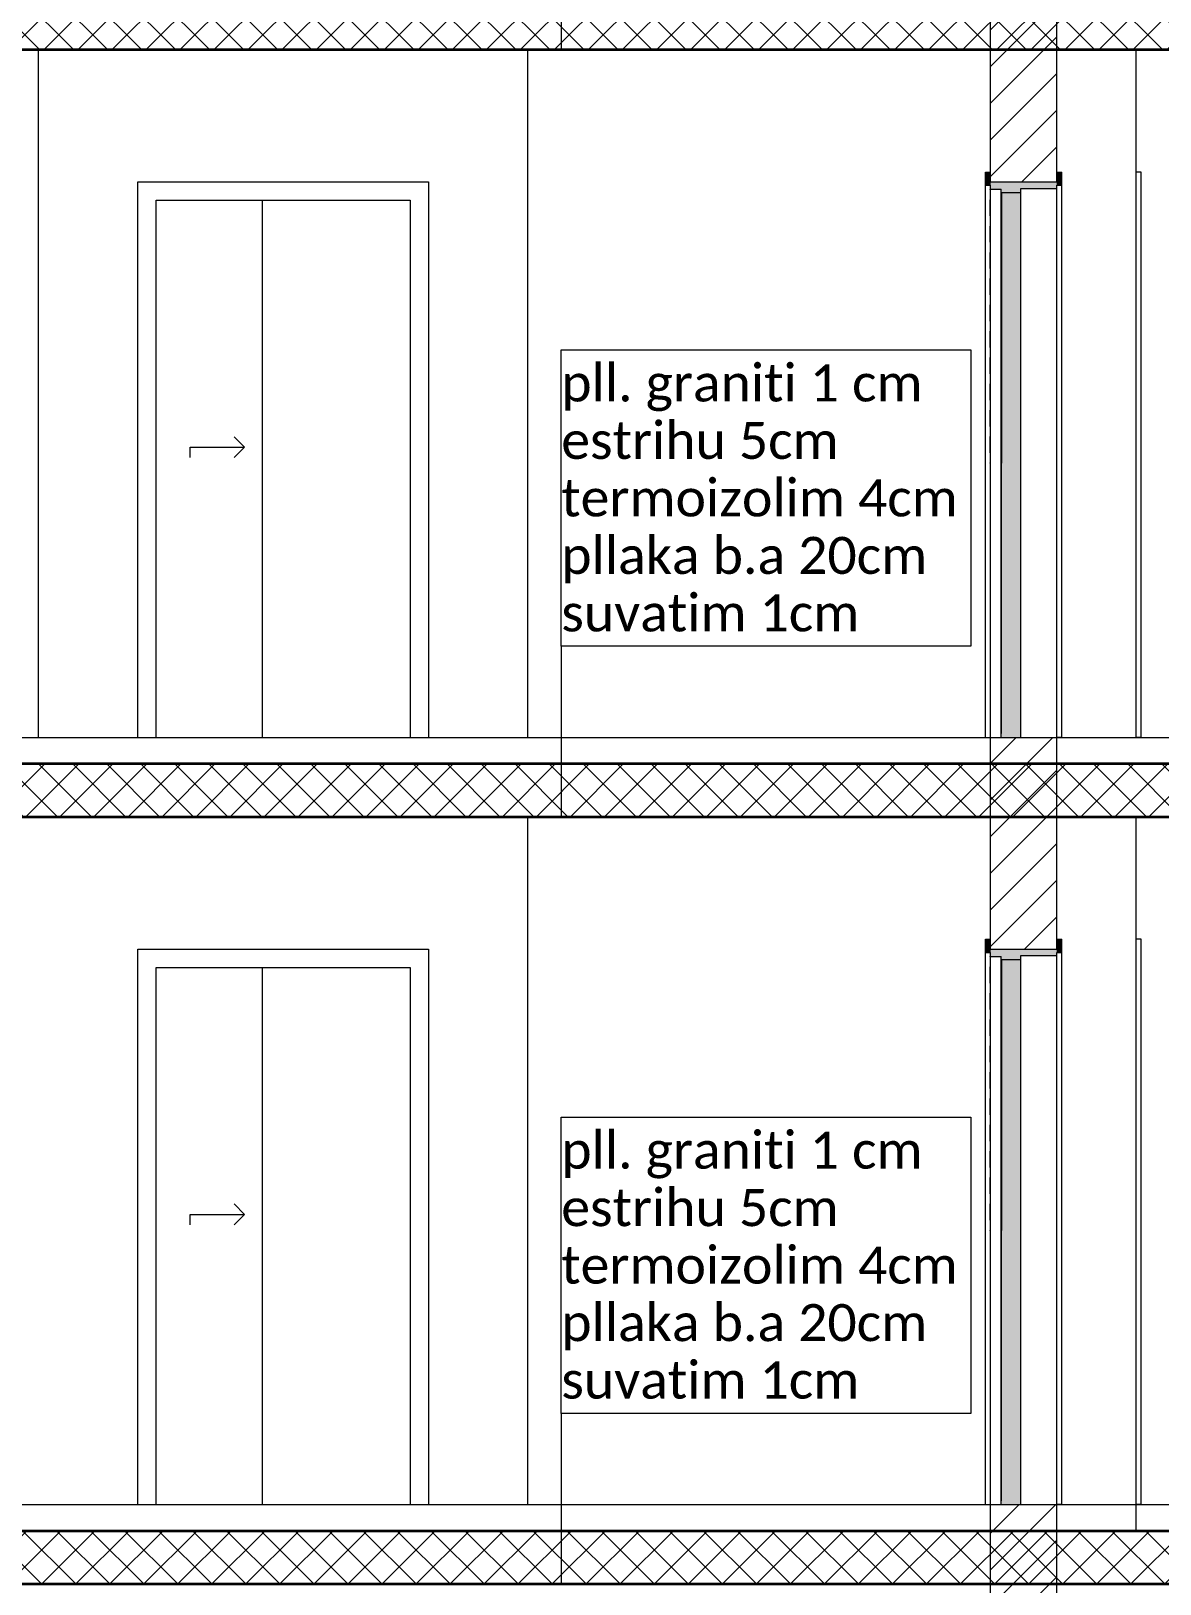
# Model space of a CAD drawing. Header units: millimetres. Extents: x -310 to 171125, y -3027 to 55843.
# Drawn here: x 124857 to 129126, y 17696 to 23565 of the extents above; entities that cross this region are included whole.
import ezdxf

# ---------------------------------------------------------------- set-up
doc = ezdxf.new("R2010")
doc.units = ezdxf.units.MM
doc.header["$MEASUREMENT"] = 0
doc.set_wipeout_variables(frame=1)
doc.linetypes.add('Wipeout_Contour', pattern=[1000, 0, -1000])
doc.layers.add('Dimensioning - General', color=7, linetype='Continuous')
doc.layers.add('Structural - Bearing', color=7, linetype='Continuous')
for name, color, linetype, lineweight, true_color in [('Dimensioning - General_Pen_No__61', 7, 'Continuous', 20, 0x6a6a6a), ('Dimensioning - General_Pen_No__88', 7, 'Continuous', 20, 0xfd4435), ('Drawing & Figure_Pen_No__61', 7, 'Continuous', 20, 0x6a6a6a), ('Structural - Bearing_Pen_No__108', 7, 'Continuous', 13, 0xfd8379), ('Structural - Bearing_Pen_No__111', 7, 'Continuous', 13, 0xccccff), ('Structural - Bearing_Pen_No__61', 7, 'Continuous', 20, 0x6a6a6a), ('Structural - Bearing_Pen_No__82', 7, 'Continuous', 20, 0xaaaaaa)]:
    doc.layers.add(name, color=color, linetype=linetype, lineweight=lineweight, true_color=true_color)
doc.layers.add('Structural - Bearing_Pen_No__1', color=7, linetype='Continuous', lineweight=13)
doc.layers.add('Structural - Bearing_Pen_No__7', color=7, linetype='Continuous', lineweight=35)
doc.layers.get('0').off()
doc.styles.add('GENERATED_STYLE_6', font='calibril.ttf')
doc.dimstyles.new('GENERATED_STYLE__1', dxfattribs={"dimtxt": 195.999997, "dimasz": 106.4, "dimexe": 0.18, "dimexo": 0.0625, "dimgap": 0.09, "dimtad": 1, "dimdec": 0, "dimlfac": 0.1, "dimzin": 0, "dimdsep": 46, "dimtxsty": 'GENERATED_STYLE_6', "dimblk": 'ARROWHEAD_2', "dimblk1": 'ARROWHEAD_2', "dimblk2": 'ARROWHEAD_2', "dimcen": 0.09, "dimse1": 1, "dimse2": 1, "dimclrd": 256, "dimclre": 256, "dimclrt": 256, "dimadec": 0, "dimazin": 0, "dimtfac": 1, "dimtdec": 4, "dimtmove": 0, "dimatfit": 3, "dimfxl": 1, "dimtolj": 1, "dimtzin": 0, "dimarcsym": 0})
pattern_1 = [(45, (0, 0), (-69.29646, 69.29646), [])]
pattern_2 = [(45, (0, 0), (-64.346715, 64.346715), []), (135, (0, 0), (64.346715, 64.346715), [])]

# ---------------------------------------------------------------- blocks, each defined once
blk = doc.blocks.new('*D83')
at = {"layer": 'Dimensioning - General_Pen_No__61', "color": 251, "linetype": 'Continuous', "lineweight": 20, "true_color": 0x6a6a6a, "transparency": 16777216}
for p, q in [((134582.9, 17736), (134722.9, 17655.2)), ((134757.9, 17695.6), (134547.9, 17695.6)), ((134652.9, 14995.6), (134652.9, 17695.6)), ((134582.9, 15036), (134722.9, 14955.2)), ((134757.9, 14995.6), (134547.9, 14995.6))]:
    blk.add_line(p, q, dxfattribs=at)
at = {"layer": 'Dimensioning - General_Pen_No__88', "color": 20, "lineweight": 20, "true_color": 0xfd4435, "transparency": 16777216, "char_height": 196, "attachment_point": 7, "rotation": 90, "style": 'GENERATED_STYLE_6'}
for s, insert in [('\\A1;{\\pql;\\fCalibri Light|b0|i0|c0|p34;20}', (134613.7, 17337.4)), ('\\A1;{\\pql;\\fCalibri Light|b0|i0|c0|p34;270}', (134613.7, 16107.3))]:
    blk.add_mtext(s, dxfattribs=dict(at, insert=insert))
blk = doc.blocks.new('ARROWHEAD_2')
at = {"color": 0, "linetype": 'Continuous', "lineweight": 0}
for p, q in [((-0.378, -0.655), (0.378, 0.655)), ((0, 0), (-1, 0))]:
    blk.add_line(p, q, dxfattribs=at)
blk = doc.blocks.new('*D84')
at = {"layer": 'Dimensioning - General_Pen_No__61', "color": 251, "linetype": 'Continuous', "lineweight": 20, "true_color": 0x6a6a6a, "transparency": 16777216}
for p, q in [((134582.9, 17936), (134722.9, 17855.2)), ((134757.9, 17895.6), (134547.9, 17895.6)), ((134652.9, 17695.6), (134652.9, 17895.6)), ((134582.9, 17736), (134722.9, 17655.2)), ((134757.9, 17695.6), (134547.9, 17695.6))]:
    blk.add_line(p, q, dxfattribs=at)
blk = doc.blocks.new('*D85')
at = {"layer": 'Dimensioning - General_Pen_No__61', "color": 251, "linetype": 'Continuous', "lineweight": 20, "true_color": 0x6a6a6a, "transparency": 16777216}
for p, q in [((134582.9, 20636), (134722.9, 20555.2)), ((134757.9, 20595.6), (134547.9, 20595.6)), ((134652.9, 17895.6), (134652.9, 20595.6)), ((134582.9, 17936), (134722.9, 17855.2)), ((134757.9, 17895.6), (134547.9, 17895.6))]:
    blk.add_line(p, q, dxfattribs=at)
at = {"layer": 'Dimensioning - General_Pen_No__88', "color": 20, "lineweight": 20, "true_color": 0xfd4435, "transparency": 16777216, "char_height": 196, "attachment_point": 7, "rotation": 90, "style": 'GENERATED_STYLE_6'}
for s, insert in [('\\A1;{\\pql;\\fCalibri Light|b0|i0|c0|p34;20}', (134613.7, 20237.4)), ('\\A1;{\\pql;\\fCalibri Light|b0|i0|c0|p34;270}', (134613.7, 19007.3))]:
    blk.add_mtext(s, dxfattribs=dict(at, insert=insert))
blk = doc.blocks.new('*D86')
at = {"layer": 'Dimensioning - General_Pen_No__61', "color": 251, "linetype": 'Continuous', "lineweight": 20, "true_color": 0x6a6a6a, "transparency": 16777216}
for p, q in [((134757.9, 20795.6), (134547.9, 20795.6)), ((134582.9, 20836), (134722.9, 20755.2)), ((134652.9, 20595.6), (134652.9, 20795.6)), ((134582.9, 20636), (134722.9, 20555.2)), ((134757.9, 20595.6), (134547.9, 20595.6))]:
    blk.add_line(p, q, dxfattribs=at)
blk = doc.blocks.new('*D87')
at = {"layer": 'Dimensioning - General_Pen_No__61', "color": 251, "linetype": 'Continuous', "lineweight": 20, "true_color": 0x6a6a6a, "transparency": 16777216}
for p, q in [((134757.9, 23495.6), (134547.9, 23495.6)), ((134582.9, 23536), (134722.9, 23455.2)), ((134652.9, 20795.6), (134652.9, 23495.6)), ((134757.9, 20795.6), (134547.9, 20795.6)), ((134582.9, 20836), (134722.9, 20755.2))]:
    blk.add_line(p, q, dxfattribs=at)
at = {"layer": 'Dimensioning - General_Pen_No__88', "color": 20, "lineweight": 20, "true_color": 0xfd4435, "transparency": 16777216, "char_height": 196, "attachment_point": 7, "rotation": 90, "style": 'GENERATED_STYLE_6'}
for s, insert in [('\\A1;{\\pql;\\fCalibri Light|b0|i0|c0|p34;20}', (134613.7, 23137.4)), ('\\A1;{\\pql;\\fCalibri Light|b0|i0|c0|p34;270}', (134613.7, 21907.3))]:
    blk.add_mtext(s, dxfattribs=dict(at, insert=insert))
blk = doc.blocks.new('*D88')
at = {"layer": 'Dimensioning - General_Pen_No__61', "color": 251, "linetype": 'Continuous', "lineweight": 20, "true_color": 0x6a6a6a, "transparency": 16777216}
for p, q in [((134582.9, 23736), (134722.9, 23655.2)), ((134757.9, 23695.6), (134547.9, 23695.6)), ((134652.9, 23495.6), (134652.9, 23695.6)), ((134757.9, 23495.6), (134547.9, 23495.6)), ((134582.9, 23536), (134722.9, 23455.2))]:
    blk.add_line(p, q, dxfattribs=at)
blk = doc.blocks.new('*D126')
at = {"layer": 'Dimensioning - General_Pen_No__61', "color": 251, "linetype": 'Continuous', "lineweight": 20, "true_color": 0x6a6a6a, "transparency": 16777216}
for p, q in [((135132.9, 17736), (135272.9, 17655.2)), ((135307.9, 17695.6), (135097.9, 17695.6)), ((135202.9, 14995.6), (135202.9, 17695.6)), ((135132.9, 15036), (135272.9, 14955.2)), ((135307.9, 14995.6), (135097.9, 14995.6))]:
    blk.add_line(p, q, dxfattribs=at)
at = {"layer": 'Dimensioning - General_Pen_No__88', "color": 20, "lineweight": 20, "true_color": 0xfd4435, "transparency": 16777216, "char_height": 196, "attachment_point": 7, "rotation": 90, "style": 'GENERATED_STYLE_6'}
for s, insert in [('\\A1;{\\pql;\\fCalibri Light|b0|i0|c0|p34;20}', (135163.7, 17337.4)), ('\\A1;{\\pql;\\fCalibri Light|b0|i0|c0|p34;270}', (135163.7, 16107.3))]:
    blk.add_mtext(s, dxfattribs=dict(at, insert=insert))
blk = doc.blocks.new('*D127')
at = {"layer": 'Dimensioning - General_Pen_No__61', "color": 251, "linetype": 'Continuous', "lineweight": 20, "true_color": 0x6a6a6a, "transparency": 16777216}
for p, q in [((135132.9, 17936), (135272.9, 17855.2)), ((135307.9, 17895.6), (135097.9, 17895.6)), ((135202.9, 17695.6), (135202.9, 17895.6)), ((135132.9, 17736), (135272.9, 17655.2)), ((135307.9, 17695.6), (135097.9, 17695.6))]:
    blk.add_line(p, q, dxfattribs=at)
blk = doc.blocks.new('*D128')
at = {"layer": 'Dimensioning - General_Pen_No__61', "color": 251, "linetype": 'Continuous', "lineweight": 20, "true_color": 0x6a6a6a, "transparency": 16777216}
for p, q in [((135132.9, 20636), (135272.9, 20555.2)), ((135307.9, 20595.6), (135097.9, 20595.6)), ((135202.9, 17895.6), (135202.9, 20595.6)), ((135132.9, 17936), (135272.9, 17855.2)), ((135307.9, 17895.6), (135097.9, 17895.6))]:
    blk.add_line(p, q, dxfattribs=at)
at = {"layer": 'Dimensioning - General_Pen_No__88', "color": 20, "lineweight": 20, "true_color": 0xfd4435, "transparency": 16777216, "char_height": 196, "attachment_point": 7, "rotation": 90, "style": 'GENERATED_STYLE_6'}
for s, insert in [('\\A1;{\\pql;\\fCalibri Light|b0|i0|c0|p34;20}', (135163.7, 20237.4)), ('\\A1;{\\pql;\\fCalibri Light|b0|i0|c0|p34;270}', (135163.7, 19007.3))]:
    blk.add_mtext(s, dxfattribs=dict(at, insert=insert))
blk = doc.blocks.new('*D129')
at = {"layer": 'Dimensioning - General_Pen_No__61', "color": 251, "linetype": 'Continuous', "lineweight": 20, "true_color": 0x6a6a6a, "transparency": 16777216}
for p, q in [((135307.9, 20795.6), (135097.9, 20795.6)), ((135132.9, 20836), (135272.9, 20755.2)), ((135202.9, 20595.6), (135202.9, 20795.6)), ((135132.9, 20636), (135272.9, 20555.2)), ((135307.9, 20595.6), (135097.9, 20595.6))]:
    blk.add_line(p, q, dxfattribs=at)
blk = doc.blocks.new('*D130')
at = {"layer": 'Dimensioning - General_Pen_No__61', "color": 251, "linetype": 'Continuous', "lineweight": 20, "true_color": 0x6a6a6a, "transparency": 16777216}
for p, q in [((135307.9, 23495.6), (135097.9, 23495.6)), ((135132.9, 23536), (135272.9, 23455.2)), ((135202.9, 20795.6), (135202.9, 23495.6)), ((135307.9, 20795.6), (135097.9, 20795.6)), ((135132.9, 20836), (135272.9, 20755.2))]:
    blk.add_line(p, q, dxfattribs=at)
at = {"layer": 'Dimensioning - General_Pen_No__88', "color": 20, "lineweight": 20, "true_color": 0xfd4435, "transparency": 16777216, "char_height": 196, "attachment_point": 7, "rotation": 90, "style": 'GENERATED_STYLE_6'}
for s, insert in [('\\A1;{\\pql;\\fCalibri Light|b0|i0|c0|p34;20}', (135163.7, 23137.4)), ('\\A1;{\\pql;\\fCalibri Light|b0|i0|c0|p34;270}', (135163.7, 21907.3))]:
    blk.add_mtext(s, dxfattribs=dict(at, insert=insert))
blk = doc.blocks.new('*D131')
at = {"layer": 'Dimensioning - General_Pen_No__61', "color": 251, "linetype": 'Continuous', "lineweight": 20, "true_color": 0x6a6a6a, "transparency": 16777216}
for p, q in [((135132.9, 23736), (135272.9, 23655.2)), ((135307.9, 23695.6), (135097.9, 23695.6)), ((135202.9, 23495.6), (135202.9, 23695.6)), ((135307.9, 23495.6), (135097.9, 23495.6)), ((135132.9, 23536), (135272.9, 23455.2))]:
    blk.add_line(p, q, dxfattribs=at)
blk = doc.blocks.new('*D155')
at = {"layer": 'Dimensioning - General_Pen_No__61', "color": 251, "linetype": 'Continuous', "lineweight": 20, "true_color": 0x6a6a6a, "transparency": 16777216}
for p, q in [((135682.9, 17936), (135822.9, 17855.2)), ((135857.9, 17895.6), (135647.9, 17895.6)), ((135752.9, 14995.6), (135752.9, 17895.6)), ((135682.9, 15036), (135822.9, 14955.2)), ((135857.9, 14995.6), (135647.9, 14995.6))]:
    blk.add_line(p, q, dxfattribs=at)
at = {"layer": 'Dimensioning - General_Pen_No__88', "color": 20, "lineweight": 20, "true_color": 0xfd4435, "transparency": 16777216, "insert": (135713.7, 16207.3), "char_height": 196, "attachment_point": 7, "rotation": 90, "style": 'GENERATED_STYLE_6'}
blk.add_mtext('\\A1;{\\pql;\\fCalibri Light|b0|i0|c0|p34;290}', dxfattribs=at)
blk = doc.blocks.new('*D156')
at = {"layer": 'Dimensioning - General_Pen_No__61', "color": 251, "linetype": 'Continuous', "lineweight": 20, "true_color": 0x6a6a6a, "transparency": 16777216}
for p, q in [((135857.9, 20795.6), (135647.9, 20795.6)), ((135682.9, 20836), (135822.9, 20755.2)), ((135752.9, 17895.6), (135752.9, 20795.6)), ((135682.9, 17936), (135822.9, 17855.2)), ((135857.9, 17895.6), (135647.9, 17895.6))]:
    blk.add_line(p, q, dxfattribs=at)
at = {"layer": 'Dimensioning - General_Pen_No__88', "color": 20, "lineweight": 20, "true_color": 0xfd4435, "transparency": 16777216, "insert": (135713.7, 19107.3), "char_height": 196, "attachment_point": 7, "rotation": 90, "style": 'GENERATED_STYLE_6'}
blk.add_mtext('\\A1;{\\pql;\\fCalibri Light|b0|i0|c0|p34;290}', dxfattribs=at)
blk = doc.blocks.new('*D157')
at = {"layer": 'Dimensioning - General_Pen_No__61', "color": 251, "linetype": 'Continuous', "lineweight": 20, "true_color": 0x6a6a6a, "transparency": 16777216}
for p, q in [((135682.9, 23736), (135822.9, 23655.2)), ((135857.9, 23695.6), (135647.9, 23695.6)), ((135752.9, 20795.6), (135752.9, 23695.6)), ((135857.9, 20795.6), (135647.9, 20795.6)), ((135682.9, 20836), (135822.9, 20755.2))]:
    blk.add_line(p, q, dxfattribs=at)
at = {"layer": 'Dimensioning - General_Pen_No__88', "color": 20, "lineweight": 20, "true_color": 0xfd4435, "transparency": 16777216, "insert": (135713.7, 22007.3), "char_height": 196, "attachment_point": 7, "rotation": 90, "style": 'GENERATED_STYLE_6'}
blk.add_mtext('\\A1;{\\pql;\\fCalibri Light|b0|i0|c0|p34;290}', dxfattribs=at)

msp = doc.modelspace()

# ---------------------------------------------------------------- linework, layer by layer
at = {"layer": 'Structural - Bearing_Pen_No__1', "color": 7, "linetype": 'Continuous', "lineweight": 13}
for p, q in [((128525.2, 22867.6), (128525.2, 22967.6)), ((128525.2, 22955.6), (128525.2, 22967.6)), ((128525.2, 21095.6), (128525.2, 22867.6)), ((128525.2, 20895.6), (128525.2, 21095.6)), ((128525.2, 19967.6), (128525.2, 20067.6)), ((128525.2, 20055.6), (128525.2, 20067.6)), ((128525.2, 18195.6), (128525.2, 19967.6)), ((128525.2, 17995.6), (128525.2, 18195.6)), ((124335.2, 17695.6), (139085.2, 17695.6))]:
    msp.add_line(p, q, dxfattribs=at)
at = {"layer": 'Structural - Bearing_Pen_No__82', "color": 253, "linetype": 'Continuous', "lineweight": 20, "true_color": 0xaaaaaa}
for p, q in [((128526.2, 22953.3), (128526.2, 22872.4)), ((128526.2, 22872.4), (128526.2, 21931.6)), ((128526.2, 20990.8), (128526.2, 21931.6)), ((128526.2, 20909.9), (128526.2, 20990.8)), ((128526.2, 20053.3), (128526.2, 19972.4)), ((128526.2, 19972.4), (128526.2, 19031.6)), ((128526.2, 18090.8), (128526.2, 19031.6)), ((128526.2, 18009.9), (128526.2, 18090.8))]:
    msp.add_line(p, q, dxfattribs=at)

# ---------------------------------------------------------------- dimensions: what is measured, and where the dimension line sits
at = {"layer": 'Dimensioning - General', "color": 251, "linetype": 'Continuous', "lineweight": 20, "true_color": 0x6a6a6a}
for base, p1, p2, picture, middle in [((135202.9, 17695.6), (107191.4, 14995.6), (107128.1, 17695.6), '*D126', (135065.7, 16331.4)), ((134652.9, 17695.6), (107257.5, 14995.6), (107279.8, 17695.6), '*D83', (134515.7, 16331.4))]:
    dim = msp.add_linear_dim(base=base, p1=p1, p2=p2, angle=90, dimstyle='GENERATED_STYLE__1', dxfattribs=at)
    dim.commit()
    dim.dimension.update_dxf_attribs({"geometry": picture, "text_midpoint": middle, "dimtype": 160, "text_rotation": 90})

# ---------------------------------------------------------------- wipeouts: each hides what was drawn before it
at = {"color": 254, "linetype": 'Wipeout_Contour', "lineweight": 0, "ltscale": 1039471.53659877}
msp.add_wipeout([(126735.2, 20795.6), (128485.2, 20795.6), (128485.2, 20895.6), (128466.2, 20895.6), (128466.2, 23032.6), (128485.2, 23032.6), (128485.2, 23495.6), (126735.2, 23495.6)], dxfattribs=at).dxf.layer = 'Structural - Bearing'
at = {"color": 254, "linetype": 'Wipeout_Contour', "lineweight": 0, "ltscale": 1176350.789210975}
msp.add_wipeout([(128735.2, 23495.6), (128735.2, 23032.6), (128754.2, 23032.6), (128754.2, 22982.6), (128754.2, 20895.6), (128735.2, 20895.6), (128735.2, 20795.6), (129035.2, 20795.6), (129035.2, 23495.6)], dxfattribs=at).dxf.layer = 'Structural - Bearing'
at = {"color": 254, "linetype": 'Wipeout_Contour', "lineweight": 0, "ltscale": 1035786.112546189}
msp.add_wipeout([(126735.2, 17895.6), (128485.2, 17895.6), (128485.2, 17995.6), (128466.2, 17995.6), (128466.2, 20132.6), (128485.2, 20132.6), (128485.2, 20595.6), (126735.2, 20595.6)], dxfattribs=at).dxf.layer = 'Structural - Bearing'
at = {"color": 254, "linetype": 'Wipeout_Contour', "lineweight": 0, "ltscale": 1172208.754075723}
msp.add_wipeout([(128735.2, 20595.6), (128735.2, 20132.6), (128754.2, 20132.6), (128754.2, 20082.6), (128754.2, 17995.6), (128735.2, 17995.6), (128735.2, 17895.6), (129035.2, 17895.6), (129035.2, 20595.6)], dxfattribs=at).dxf.layer = 'Structural - Bearing'

# ---------------------------------------------------------------- next in the draw order: hatches: boundary and pattern name
at = {"layer": 'Structural - Bearing_Pen_No__108', "linetype": 'Continuous', "lineweight": 13, "true_color": 0xfd8379}
h = msp.add_hatch(dxfattribs=at)
h.set_pattern_fill('FIRE_PROOFING', color=11, style=0, pattern_type=2)
h.set_pattern_definition(pattern_1)
h.paths.add_polyline_path([(128735.2, 17895.6), (128485.2, 17895.6), (128485.2, 17195.6), (128735.2, 17195.6)])

# ---------------------------------------------------------------- next in the draw order: linework, layer by layer
at = {"layer": 'Drawing & Figure_Pen_No__61', "color": 251, "linetype": 'Continuous', "lineweight": 20, "true_color": 0x6a6a6a, "flags": 128}
for points in [[(126861.8, 22360.4), (128410.3, 22360.4), (128410.3, 21240.4), (126861.8, 21240.4)], [(126861.8, 19460.4), (128410.3, 19460.4), (128410.3, 18340.4), (126861.8, 18340.4)]]:
    msp.add_lwpolyline(points, close=True, dxfattribs=at)
at = {"layer": 'Structural - Bearing_Pen_No__1', "color": 7, "linetype": 'Continuous', "lineweight": 13}
for p, q in [((128466.2, 23032.6), (128485.2, 23032.6)), ((128735.2, 23032.6), (128754.2, 23032.6)), ((128735.2, 20795.6), (130635.2, 20795.6)), ((128466.2, 20132.6), (128485.2, 20132.6)), ((128735.2, 20132.6), (128754.2, 20132.6)), ((128485.2, 17195.6), (128485.2, 17895.6)), ((128735.2, 17195.6), (128735.2, 17895.6)), ((128735.2, 17895.6), (130635.2, 17895.6))]:
    msp.add_line(p, q, dxfattribs=at)
at = {"layer": 'Structural - Bearing_Pen_No__61', "color": 251, "linetype": 'Continuous', "lineweight": 20, "true_color": 0x6a6a6a}
for points in [[(126861.8, 24140.4), (126861.8, 23495.6)], [(126861.8, 21240.4), (126861.8, 20595.6)], [(126861.8, 18340.4), (126861.8, 17695.6)]]:
    msp.add_lwpolyline(points, dxfattribs=at)

# ---------------------------------------------------------------- next in the draw order: texts
at = {"layer": 'Drawing & Figure_Pen_No__61', "color": 251, "linetype": 'Continuous', "lineweight": 20, "true_color": 0x6a6a6a, "char_height": 140, "attachment_point": 7, "line_spacing_factor": 0.931144, "style": 'GENERATED_STYLE_6'}
for insert in [(126861.8, 21294.5), (126861.8, 18394.5)]:
    msp.add_mtext('\\A1;{\\pql;\\fCalibri Light|b0|i0|c0|p34;pll. graniti 1 cm\\P\\pql;\\fCalibri Light|b0|i0|c0|p34;estrihu 5cm\\P\\pql;\\fCalibri Light|b0|i0|c0|p34;termoizolim 4cm\\P\\pql;\\fCalibri Light|b0|i0|c0|p34;pllaka b.a 20cm\\P\\pql;\\fCalibri Light|b0|i0|c0|p34;suvatim 1cm}', dxfattribs=dict(at, insert=insert))

# ---------------------------------------------------------------- next in the draw order: wipeouts: each hides what was drawn before it
at = {"color": 254, "linetype": 'Wipeout_Contour', "lineweight": 0, "ltscale": 511005.743157}
msp.add_wipeout([(126735.2, 23495.6), (124885.2, 23495.6), (124885.2, 20795.6), (126735.2, 20795.6)], dxfattribs=at).dxf.layer = 'Structural - Bearing'
at = {"color": 254, "linetype": 'Wipeout_Contour', "lineweight": 0, "ltscale": 523619.218951}
msp.add_wipeout([(129054.2, 20895.6), (129054.2, 23032.6), (129035.2, 23032.6), (129035.2, 20895.6)], dxfattribs=at).dxf.layer = 'Structural - Bearing'
at = {"color": 254, "linetype": 'Wipeout_Contour', "lineweight": 0, "ltscale": 521358.068134}
msp.add_wipeout([(128466.2, 20895.6), (128485.2, 20895.6), (128485.2, 22982.6), (128466.2, 22982.6)], dxfattribs=at).dxf.layer = 'Structural - Bearing'
at = {"color": 254, "linetype": 'Wipeout_Contour', "lineweight": 0, "ltscale": 522110.886205}
msp.add_wipeout([(128600.2, 20895.6), (128735.2, 20895.6), (128735.2, 22970.6), (128600.2, 22970.6)], dxfattribs=at).dxf.layer = 'Structural - Bearing'
at = {"color": 254, "linetype": 'Wipeout_Contour', "lineweight": 0, "ltscale": 509123.196762}
msp.add_wipeout([(126735.2, 20595.6), (124885.2, 20595.6), (124885.2, 17895.6), (126735.2, 17895.6)], dxfattribs=at).dxf.layer = 'Structural - Bearing'
at = {"color": 254, "linetype": 'Wipeout_Contour', "lineweight": 0, "ltscale": 519531.486939}
msp.add_wipeout([(128466.2, 17995.6), (128485.2, 17995.6), (128485.2, 20082.6), (128466.2, 20082.6)], dxfattribs=at).dxf.layer = 'Structural - Bearing'
at = {"color": 254, "linetype": 'Wipeout_Contour', "lineweight": 0, "ltscale": 521798.334654}
msp.add_wipeout([(129054.2, 17995.6), (129054.2, 20132.6), (129035.2, 20132.6), (129035.2, 17995.6)], dxfattribs=at).dxf.layer = 'Structural - Bearing'
at = {"color": 254, "linetype": 'Wipeout_Contour', "lineweight": 0, "ltscale": 520287.480922}
msp.add_wipeout([(128600.2, 17995.6), (128735.2, 17995.6), (128735.2, 20070.6), (128600.2, 20070.6)], dxfattribs=at).dxf.layer = 'Structural - Bearing'

# ---------------------------------------------------------------- next in the draw order: hatches: boundary and pattern name
at = {"layer": 'Structural - Bearing_Pen_No__1', "linetype": 'Continuous', "lineweight": 13}
h = msp.add_hatch(dxfattribs=at)
h.set_pattern_fill('CONCRETE_BLOCK', style=0, pattern_type=2)
h.set_pattern_definition(pattern_2)
h.paths.add_polyline_path([(139085.2, 23495.6), (139085.2, 23695.6), (123882.8, 23695.6), (123882.8, 23495.6)])
h = msp.add_hatch(dxfattribs=at)
h.set_pattern_fill('CONCRETE_BLOCK', style=0, pattern_type=2)
h.set_pattern_definition(pattern_2)
h.paths.add_polyline_path([(139085.2, 20595.6), (139085.2, 20795.6), (123882.8, 20795.6), (123882.8, 20595.6)])
h = msp.add_hatch(dxfattribs=at)
h.set_pattern_fill('CONCRETE_BLOCK', style=0, pattern_type=2)
h.set_pattern_definition(pattern_2)
h.paths.add_polyline_path([(139085.2, 17695.6), (139085.2, 17895.6), (123882.8, 17895.6), (123882.8, 17695.6)])
at = {"layer": 'Structural - Bearing_Pen_No__108', "linetype": 'Continuous', "lineweight": 0, "true_color": 0xfda29a}
for points in [[(128466.2, 22982.6), (128485.2, 22982.6), (128485.2, 23032.6), (128466.2, 23032.6)], [(128485.2, 22995.6), (128485.2, 22967.6), (128525.2, 22967.6), (128525.2, 22955.6), (128600.2, 22955.6), (128600.2, 22995.6)], [(128525.2, 20895.6), (128600.2, 20895.6), (128600.2, 22955.6), (128525.2, 22955.6)], [(128466.2, 20082.6), (128485.2, 20082.6), (128485.2, 20132.6), (128466.2, 20132.6)], [(128485.2, 20095.6), (128485.2, 20067.6), (128525.2, 20067.6), (128525.2, 20055.6), (128600.2, 20055.6), (128600.2, 20095.6)], [(128525.2, 17995.6), (128600.2, 17995.6), (128600.2, 20055.6), (128525.2, 20055.6)]]:
    msp.add_hatch(color=21, dxfattribs=at).paths.add_polyline_path(points)

# ---------------------------------------------------------------- next in the draw order: linework, layer by layer
at = {"layer": 'Structural - Bearing_Pen_No__1', "color": 7, "linetype": 'Continuous', "lineweight": 13}
for p, q in [((128485.2, 22995.6), (128485.2, 23695.6)), ((124335.2, 23495.6), (139085.2, 23495.6)), ((128466.2, 22982.6), (128466.2, 23032.6)), ((128485.2, 22995.6), (128485.2, 23032.6)), ((128466.2, 22982.6), (128485.2, 22982.6)), ((128485.2, 22995.6), (128600.2, 22995.6)), ((128485.2, 22967.6), (128485.2, 22982.6)), ((128485.2, 22967.6), (128525.2, 22967.6)), ((128485.2, 22867.6), (128485.2, 22967.6)), ((128485.2, 22967.6), (128525.2, 22967.6)), ((128525.2, 22955.6), (128600.2, 22955.6)), ((128600.2, 22955.6), (128600.2, 22970.6)), ((128485.2, 21095.6), (128485.2, 22867.6)), ((128485.2, 20895.6), (128485.2, 21095.6)), ((128485.2, 20895.6), (128525.2, 20895.6)), ((128485.2, 20795.6), (128485.2, 20895.6)), ((124335.2, 20795.6), (128485.2, 20795.6)), ((128485.2, 20095.6), (128485.2, 20795.6)), ((124335.2, 20595.6), (139085.2, 20595.6)), ((128466.2, 20082.6), (128466.2, 20132.6)), ((128466.2, 20082.6), (128485.2, 20082.6)), ((128485.2, 20095.6), (128485.2, 20132.6)), ((128485.2, 20095.6), (128600.2, 20095.6)), ((128485.2, 20067.6), (128485.2, 20082.6)), ((128485.2, 20067.6), (128525.2, 20067.6)), ((128485.2, 19967.6), (128485.2, 20067.6)), ((128485.2, 20067.6), (128525.2, 20067.6)), ((128525.2, 20055.6), (128600.2, 20055.6)), ((128600.2, 20055.6), (128600.2, 20070.6)), ((128485.2, 18195.6), (128485.2, 19967.6)), ((128485.2, 17995.6), (128485.2, 18195.6)), ((128485.2, 17995.6), (128525.2, 17995.6)), ((128485.2, 17895.6), (128485.2, 17995.6)), ((124335.2, 17895.6), (128485.2, 17895.6))]:
    msp.add_line(p, q, dxfattribs=at)
at = {"layer": 'Structural - Bearing_Pen_No__111', "color": 254, "linetype": 'Continuous', "lineweight": 13, "true_color": 0xccccff}
for p, q in [((125663.7, 21992.3), (125624.3, 22031.8)), ((125458.6, 21952.9), (125458.6, 21992.3)), ((125458.6, 21992.3), (125663.7, 21992.3)), ((125663.7, 21992.3), (125624.3, 21952.9)), ((125458.6, 19052.9), (125458.6, 19092.3)), ((125458.6, 19092.3), (125663.7, 19092.3)), ((125663.7, 19092.3), (125624.3, 19131.8)), ((125663.7, 19092.3), (125624.3, 19052.9))]:
    msp.add_line(p, q, dxfattribs=at)
for points in [[(125260.1, 20895.6), (125260.1, 22995.6), (126360.1, 22995.6), (126360.1, 20895.6)], [(125330.1, 20895.6), (125330.1, 22925.6), (126290.1, 22925.6), (126290.1, 20895.6)], [(125730.1, 22925.6), (125730.1, 20895.6)], [(125260.1, 17995.6), (125260.1, 20095.6), (126360.1, 20095.6), (126360.1, 17995.6)], [(125330.1, 17995.6), (125330.1, 20025.6), (126290.1, 20025.6), (126290.1, 17995.6)], [(125730.1, 20025.6), (125730.1, 17995.6)]]:
    msp.add_lwpolyline(points, dxfattribs=at)
at = {"layer": 'Structural - Bearing_Pen_No__61', "color": 251, "linetype": 'Continuous', "lineweight": 20, "true_color": 0x6a6a6a}
for points in [[(124075.2, 20895.6), (128485.2, 20895.6)], [(124075.2, 17995.6), (128485.2, 17995.6)]]:
    msp.add_lwpolyline(points, dxfattribs=at)
at = {"layer": 'Structural - Bearing_Pen_No__7', "color": 7, "linetype": 'Continuous', "lineweight": 35, "flags": 128}
for points in [[(139085.2, 23495.6), (139085.2, 23695.6), (123882.8, 23695.6), (123882.8, 23495.6)], [(139085.2, 20595.6), (139085.2, 20795.6), (123882.8, 20795.6), (123882.8, 20595.6)], [(139085.2, 17695.6), (139085.2, 17895.6), (123882.8, 17895.6), (123882.8, 17695.6)]]:
    msp.add_lwpolyline(points, close=True, dxfattribs=at)
at = {"layer": 'Structural - Bearing_Pen_No__82', "color": 253, "linetype": 'Continuous', "lineweight": 20, "true_color": 0xaaaaaa}
for p, q in [((124885.2, 20895.6), (124885.2, 23495.6)), ((126735.2, 20895.6), (126735.2, 23495.6)), ((129035.2, 20895.6), (129035.2, 23495.6)), ((129054.2, 23032.6), (129035.2, 23032.6)), ((129054.2, 20895.6), (129054.2, 23032.6)), ((128466.2, 20895.6), (128466.2, 22982.6)), ((128484.2, 22966.3), (128484.2, 22967.6)), ((128600.2, 20895.6), (128600.2, 22955.6)), ((128484.2, 22872.4), (128484.2, 22928)), ((128484.2, 22866.8), (128484.2, 22872.4)), ((128484.2, 22767.3), (128484.2, 22828.5)), ((128484.2, 22667.8), (128484.2, 22729)), ((128484.2, 22568.2), (128484.2, 22629.5)), ((128484.2, 22468.7), (128484.2, 22530)), ((128484.2, 22369.2), (128484.2, 22430.5)), ((128484.2, 22269.7), (128484.2, 22331)), ((128484.2, 22170.2), (128484.2, 22231.5)), ((128484.2, 22070.7), (128484.2, 22132)), ((128484.2, 21971.2), (128484.2, 22032.4)), ((128484.2, 21931.6), (128484.2, 21932.9)), ((128484.2, 21931.6), (128484.2, 21930.3)), ((128484.2, 21892), (128484.2, 21830.8)), ((128484.2, 21792.5), (128484.2, 21731.3)), ((128484.2, 21693), (128484.2, 21631.8)), ((128484.2, 21593.5), (128484.2, 21532.2)), ((128484.2, 21494), (128484.2, 21432.7)), ((128484.2, 21394.5), (128484.2, 21333.2)), ((128484.2, 21295), (128484.2, 21233.7)), ((128484.2, 21195.5), (128484.2, 21134.2)), ((128484.2, 21096), (128484.2, 21034.7)), ((128484.2, 20996.4), (128484.2, 20990.8)), ((128484.2, 20990.8), (128484.2, 20935.2)), ((128484.2, 20896.9), (128484.2, 20895.6)), ((128466.2, 20895.6), (128485.2, 20895.6)), ((129054.2, 20895.6), (129035.2, 20895.6)), ((126735.2, 17995.6), (126735.2, 20595.6)), ((129035.2, 17895.6), (129035.2, 20595.6)), ((128466.2, 17995.6), (128466.2, 20082.6)), ((129054.2, 20132.6), (129035.2, 20132.6)), ((129054.2, 17995.6), (129054.2, 20132.6)), ((128484.2, 20066.3), (128484.2, 20067.6)), ((128484.2, 19972.4), (128484.2, 20028)), ((128600.2, 17995.6), (128600.2, 20055.6)), ((128484.2, 19966.8), (128484.2, 19972.4)), ((128484.2, 19867.3), (128484.2, 19928.5)), ((128484.2, 19767.8), (128484.2, 19829)), ((128484.2, 19668.2), (128484.2, 19729.5)), ((128484.2, 19568.7), (128484.2, 19630)), ((128484.2, 19469.2), (128484.2, 19530.5)), ((128484.2, 19369.7), (128484.2, 19431)), ((128484.2, 19270.2), (128484.2, 19331.5)), ((128484.2, 19170.7), (128484.2, 19232)), ((128484.2, 19071.2), (128484.2, 19132.4)), ((128484.2, 19031.6), (128484.2, 19032.9)), ((128484.2, 19031.6), (128484.2, 19030.3)), ((128484.2, 18992), (128484.2, 18930.8)), ((128484.2, 18892.5), (128484.2, 18831.3)), ((128484.2, 18793), (128484.2, 18731.8)), ((128484.2, 18693.5), (128484.2, 18632.2)), ((128484.2, 18594), (128484.2, 18532.7)), ((128484.2, 18494.5), (128484.2, 18433.2)), ((128484.2, 18395), (128484.2, 18333.7)), ((128484.2, 18295.5), (128484.2, 18234.2)), ((128484.2, 18196), (128484.2, 18134.7)), ((128484.2, 18096.4), (128484.2, 18090.8)), ((128484.2, 18090.8), (128484.2, 18035.2)), ((128466.2, 17995.6), (128485.2, 17995.6)), ((128484.2, 17996.9), (128484.2, 17995.6)), ((129054.2, 17995.6), (129035.2, 17995.6))]:
    msp.add_line(p, q, dxfattribs=at)

# ---------------------------------------------------------------- next in the draw order: dimensions: what is measured, and where the dimension line sits
at = {"layer": 'Dimensioning - General', "color": 251, "linetype": 'Continuous', "lineweight": 20, "true_color": 0x6a6a6a}
for base, p1, p2, picture, middle in [((135202.9, 23695.6), (106822.4, 23495.6), (106843.5, 23695.6), '*D131', (135065.7, 23286.8)), ((134652.9, 23695.6), (107357.9, 23495.6), (107357.9, 23695.6), '*D88', (134515.7, 23286.8)), ((135202.9, 20795.6), (106959.5, 20595.6), (106970, 20795.6), '*D129', (135065.7, 20386.8)), ((134652.9, 20795.6), (107291, 20595.6), (107291, 20795.6), '*D86', (134515.7, 20386.8)), ((135202.9, 17895.6), (107128.1, 17695.6), (107107, 17895.6), '*D127', (135065.7, 17486.8)), ((134652.9, 17895.6), (107279.8, 17695.6), (107285.7, 17895.6), '*D84', (134515.7, 17486.8)), ((135752.9, 17895.6), (109593.2, 14995.6), (109614.3, 17895.6), '*D155', (135615.7, 16431.4))]:
    dim = msp.add_linear_dim(base=base, p1=p1, p2=p2, angle=90, dimstyle='GENERATED_STYLE__1', dxfattribs=at)
    dim.commit()
    dim.dimension.update_dxf_attribs({"geometry": picture, "text_midpoint": middle, "dimtype": 160, "text_rotation": 90})

# ---------------------------------------------------------------- next in the draw order: wipeouts: each hides what was drawn before it
at = {"color": 254, "linetype": 'Wipeout_Contour', "lineweight": 0, "ltscale": 522418.715099}
msp.add_wipeout([(128754.2, 20895.6), (128754.2, 22982.6), (128735.2, 22982.6), (128735.2, 20895.6)], dxfattribs=at).dxf.layer = 'Structural - Bearing'
at = {"color": 254, "linetype": 'Wipeout_Contour', "lineweight": 0, "ltscale": 520595.854887}
msp.add_wipeout([(128754.2, 17995.6), (128754.2, 20082.6), (128735.2, 20082.6), (128735.2, 17995.6)], dxfattribs=at).dxf.layer = 'Structural - Bearing'

# ---------------------------------------------------------------- next in the draw order: hatches: boundary and pattern name
at = {"layer": 'Structural - Bearing_Pen_No__108', "linetype": 'Continuous', "lineweight": 13, "true_color": 0xfd8379}
h = msp.add_hatch(dxfattribs=at)
h.set_pattern_fill('FIRE_PROOFING', color=11, style=0, pattern_type=2)
h.set_pattern_definition(pattern_1)
h.paths.add_polyline_path([(128735.2, 23695.6), (128485.2, 23695.6), (128485.2, 22995.6), (128735.2, 22995.6)])
at = {"layer": 'Structural - Bearing_Pen_No__108', "linetype": 'Continuous', "lineweight": 0, "true_color": 0xfda29a}
for points in [[(128754.2, 22982.6), (128754.2, 23032.6), (128735.2, 23032.6), (128735.2, 22982.6)], [(128600.2, 22970.6), (128735.2, 22970.6), (128735.2, 22995.6), (128600.2, 22995.6)], [(128600.2, 20070.6), (128735.2, 20070.6), (128735.2, 20095.6), (128600.2, 20095.6)], [(128754.2, 20082.6), (128754.2, 20132.6), (128735.2, 20132.6), (128735.2, 20082.6)]]:
    msp.add_hatch(color=21, dxfattribs=at).paths.add_polyline_path(points)
at = {"layer": 'Structural - Bearing_Pen_No__108', "linetype": 'Continuous', "lineweight": 13, "true_color": 0xfd8379}
h = msp.add_hatch(dxfattribs=at)
h.set_pattern_fill('FIRE_PROOFING', color=11, style=0, pattern_type=2)
h.set_pattern_definition(pattern_1)
h.paths.add_polyline_path([(128735.2, 20795.6), (128735.2, 20895.6), (128485.2, 20895.6), (128485.2, 20795.6)])
h = msp.add_hatch(dxfattribs=at)
h.set_pattern_fill('FIRE_PROOFING', color=11, style=0, pattern_type=2)
h.set_pattern_definition(pattern_1)
h.paths.add_polyline_path([(128735.2, 20795.6), (128485.2, 20795.6), (128485.2, 20095.6), (128735.2, 20095.6)])
h = msp.add_hatch(dxfattribs=at)
h.set_pattern_fill('FIRE_PROOFING', color=11, style=0, pattern_type=2)
h.set_pattern_definition(pattern_1)
h.paths.add_polyline_path([(128735.2, 17895.6), (128735.2, 17995.6), (128485.2, 17995.6), (128485.2, 17895.6)])

# ---------------------------------------------------------------- next in the draw order: linework, layer by layer
at = {"layer": 'Structural - Bearing_Pen_No__1', "color": 7, "linetype": 'Continuous', "lineweight": 13}
for p, q in [((128735.2, 22995.6), (128735.2, 23695.6)), ((128735.2, 22995.6), (128735.2, 23032.6)), ((128754.2, 22982.6), (128754.2, 23032.6)), ((128485.2, 22995.6), (128735.2, 22995.6)), ((128600.2, 22995.6), (128735.2, 22995.6)), ((128600.2, 22970.6), (128735.2, 22970.6)), ((128735.2, 22982.6), (128754.2, 22982.6)), ((128735.2, 22970.6), (128735.2, 22982.6)), ((128485.2, 20895.6), (128735.2, 20895.6)), ((128735.2, 20795.6), (128735.2, 20895.6)), ((128735.2, 20095.6), (128735.2, 20795.6)), ((128485.2, 20095.6), (128735.2, 20095.6)), ((128600.2, 20095.6), (128735.2, 20095.6)), ((128735.2, 20095.6), (128735.2, 20132.6)), ((128735.2, 20082.6), (128754.2, 20082.6)), ((128735.2, 20070.6), (128735.2, 20082.6)), ((128754.2, 20082.6), (128754.2, 20132.6)), ((128600.2, 20070.6), (128735.2, 20070.6)), ((128485.2, 17995.6), (128735.2, 17995.6)), ((128735.2, 17895.6), (128735.2, 17995.6))]:
    msp.add_line(p, q, dxfattribs=at)
at = {"layer": 'Structural - Bearing_Pen_No__61', "color": 251, "linetype": 'Continuous', "lineweight": 20, "true_color": 0x6a6a6a}
for points in [[(128735.2, 20895.6), (130635.2, 20895.6)], [(128735.2, 17995.6), (130635.2, 17995.6)]]:
    msp.add_lwpolyline(points, dxfattribs=at)
at = {"layer": 'Structural - Bearing_Pen_No__82', "color": 253, "linetype": 'Continuous', "lineweight": 20, "true_color": 0xaaaaaa}
for p, q in [((128735.2, 20895.6), (128735.2, 22970.6)), ((128754.2, 20895.6), (128754.2, 22982.6)), ((128754.2, 20895.6), (128735.2, 20895.6)), ((128754.2, 17995.6), (128754.2, 20082.6)), ((128735.2, 17995.6), (128735.2, 20070.6)), ((128754.2, 17995.6), (128735.2, 17995.6))]:
    msp.add_line(p, q, dxfattribs=at)

# ---------------------------------------------------------------- next in the draw order: dimensions: what is measured, and where the dimension line sits
at = {"layer": 'Dimensioning - General', "color": 251, "linetype": 'Continuous', "lineweight": 20, "true_color": 0x6a6a6a}
for base, p1, p2, picture, middle in [((135752.9, 23695.6), (109667, 20795.6), (109593.2, 23695.6), '*D157', (135615.7, 22231.4)), ((135202.9, 23495.6), (106970, 20795.6), (106822.4, 23495.6), '*D130', (135065.7, 22131.4)), ((134652.9, 23495.6), (107291, 20795.6), (107357.9, 23495.6), '*D87', (134515.7, 22131.4)), ((135752.9, 20795.6), (109614.3, 17895.6), (109667, 20795.6), '*D156', (135615.7, 19331.4)), ((135202.9, 20595.6), (107107, 17895.6), (106959.5, 20595.6), '*D128', (135065.7, 19231.4)), ((134652.9, 20595.6), (107285.7, 17895.6), (107291, 20595.6), '*D85', (134515.7, 19231.4))]:
    dim = msp.add_linear_dim(base=base, p1=p1, p2=p2, angle=90, dimstyle='GENERATED_STYLE__1', dxfattribs=at)
    dim.commit()
    dim.dimension.update_dxf_attribs({"geometry": picture, "text_midpoint": middle, "dimtype": 160, "text_rotation": 90})

doc.saveas('drawing.dxf')
